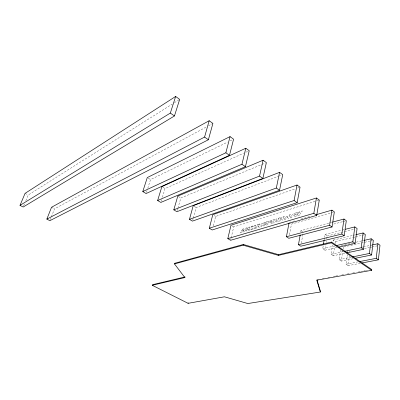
<?xml version="1.0" encoding="UTF-8"?>
<svg xmlns="http://www.w3.org/2000/svg" width="400" height="400" viewBox="0 0 400 400"><rect width="100%" height="100%" fill="white"/><g stroke="black" fill="none" stroke-linecap="round" stroke-linejoin="round"><path stroke-width="0.3" stroke-dasharray="2 1.5" d="M360.235 263.32L348.135 265.65L349.44 255.935M348.135 265.65L346.005 264.225L347.335 254.495M347.67 252.065L347.92 250.24M352.86 258.775L341.37 261.095L342.745 251.325M343.09 248.885L343.35 247.05M341.37 261.095L339.205 259.645L340.6 249.86M344.76 253.29L333.295 255.735L334.75 245.905M335.11 243.445L335.385 241.605L333.2 240.1L332.925 241.945M333.295 255.735L331.08 254.255L332.465 245.02M337.055 247.47L325.005 250.185L325.835 244.85M326.205 242.48L326.39 241.295M326.76 238.925L327.22 235.96L324.985 234.42L324.52 237.39M325.005 250.185L322.74 248.67L323.21 245.7M324.145 239.765L324.425 237.985M301.315 243.155L303.145 232.765M300.75 231.84L300.97 230.615L329.055 223.05M289.48 234.745L291.47 224.11L330.77 212.9M230.715 239.685L231.005 238.47M231.145 237.86L233.725 226.915L316.315 200.995M213.25 225.86L215.63 216.45L295.315 188.825M192.78 219.935L193.1 218.75M193.26 218.16L196.15 207.53L278.065 176.405M177.24 210.515L177.75 208.725M177.925 208.13L180.835 197.99L261.19 164.75M161.185 201.275L161.71 199.545M162.41 197.24L165.03 188.59L243.535 153.28M146.465 192.38L147.02 190.635M147.76 188.305L150.54 179.585L227.415 142.195M50.31 219.55L51.195 217.295M51.415 216.73L54.515 208.84L206.305 126.995M23.665 205.88L24.625 203.59M25.825 200.735L28.225 195.02L172.28 104.055M251.455 229.465L253.735 226.81L252.22 226.16M252.2 226.17L251.075 227.22L250.685 228.985L251.48 229.46M174.39 102.72L179.67 99.39M208.505 125.81L212.905 123.44M230.22 140.835L232.465 139.74M245.81 152.255L248.085 151.23M261.765 164.515L265.205 163.09M278.645 176.185L281.55 175.08M297.675 188.005L300.04 187.19M316.91 200.81L319.29 200.065M289.12 222.525L295.66 220.63M301.015 219.08L311.13 216.155M331.365 212.73L333.745 212.05M329.65 222.89L332.04 222.245M333.75 224.05L342.72 221.67M343.315 221.51L345.11 221.035M324.985 234.42L344.09 229.615M327.22 235.96L343.94 231.81M344.54 231.66L353.495 229.44M333.2 240.1L352.935 235.385M353.535 235.24L355.33 234.81M335.385 241.605L352.735 237.515M353.335 237.375L355.125 236.95M355.725 236.81L361.71 235.4M362.305 235.26L364.1 234.835M322.74 248.67L334.18 246.05M341.215 245.58L353.19 242.86M356.185 242.18L360.98 241.09M361.58 240.955L363.375 240.55M343.95 246.915L360.725 243.16M361.325 243.03L369.715 241.15M370.315 241.015L372.71 240.48M361.705 247.245L362.905 246.985M363.505 246.855L371.9 245.035M331.08 254.255L343.145 251.645M364.405 248.605L369.205 247.575M369.805 247.45L371.605 247.065M372.205 246.935L378.8 245.525M339.205 259.645L351.295 257.17M346.005 264.225L358.105 261.865M316.88 279.475L318.71 279.145M322.37 278.485L324.195 278.15M327.855 277.49L329.685 277.16M333.345 276.495L335.175 276.165M335.78 276.055L338.22 275.615M341.88 274.95L343.71 274.62M347.37 273.96L349.195 273.625M352.855 272.965L354.685 272.635M358.345 271.97L360.175 271.64M360.78 271.53L363.22 271.09M363.83 270.98L365.66 270.65M366.27 270.54L367.49 270.315M51.535 207.26L54.515 208.84M25.085 193.355L28.225 195.02M178.29 196.42L180.835 197.99M194.185 206.315L196.15 207.53M148.21 178.145L150.54 179.585M162.93 187.295L165.03 188.59M231.905 225.785L233.725 226.915M214.21 215.57L215.63 216.45M300.97 230.615L303.255 232.15M349.175 251.105L350.015 251.685M270.76 221.6L271 221.96L272.375 221.57L272.58 220.565L271.21 221.01L270.76 221.6M242.69 229.99L242.85 230.25L244.12 229.89L244.29 229.14L242.69 229.99M258.035 226.395C258.725 228.545 262.44 226.23 263.03 224.69A1.17 0.67 -56.5 0 0 263.1 224.17C262.425 222.555 260.09 223.51 259.09 224.36L258.66 224.15L258.325 225.71L259.82 224.38A4.69 2.685 -56.8 0 1 260.72 224.065C262.265 223.965 261.15 226.305 260.12 226.35C259.065 227.475 258.215 225.44 258.035 226.395M241.325 230.335L241.48 230.755L242.245 230.785L240.33 232.785L242.125 232.25L242.87 230.975L243.975 230.535L242.76 232.06L245.955 231.105L245.185 230.63L245.575 228.89L246.69 227.845L242.525 229.155L241.325 230.335M287.395 217.2C288.125 219.8 292.635 217.465 293.16 215.47A1.46 0.875 -54.3 0 0 293.145 214.93C291.49 213.06 288.03 215.155 287.395 217.2M291.38 215.655C288.925 221.39 288.405 212.6 291.38 215.655M281.45 218.99C282.14 221.57 286.59 219.26 287.095 217.3A1.44 0.855 -54.8 0 0 287.085 216.76C285.475 214.895 282.07 216.985 281.45 218.99M285.355 217.47C282.915 223.145 282.465 214.435 285.355 217.47M276.755 220.36L276.72 220.83A0.68 0.4 -55.5 0 0 276.98 221.105L278.515 220.75L278.94 218.605L277.435 219.215L276.755 220.36M280.405 218.34L280.04 220.185L280.955 220.665C279.42 220.52 276.155 223.27 275.015 221.21A1.355 0.795 -55.5 0 1 275.15 220.525L276.775 218.795L281.635 217.215L280.405 218.34M272.245 222.21L270.98 223.64L274.535 222.58L273.65 222.095L274.02 220.27L275.225 219.165L271.04 220.455L269.445 221.61A0.9 0.52 -55.9 0 0 269.185 222.36L270.05 222.805L272.245 222.21M268.21 222.03L267.835 223.845L268.7 224.32L263.17 225.97L263.51 224.34L264.42 224.975L266.375 224.39L266.53 223.64L264.6 224.65L264.915 223.135L266.665 222.975L266.82 222.24L264.87 222.83L263.65 224.04L263.955 222.59L269.4 220.935L268.21 222.03M257.185 225.37L256.805 227.145L257.62 227.625L246.29 231.01L246.645 229.425L247.48 230.05L249.31 229.5L249.47 228.775L247.65 229.735L247.98 228.26L249.615 228.125L249.775 227.41L247.945 227.965L246.78 229.13L247.095 227.72L255.13 225.28L254.305 226.145L255.62 226.645L255.82 225.735L255.27 225.235L258.34 224.3L257.185 225.37M255.455 227.425L254.52 228.55L253.83 228.085L254.545 227.145L255.455 227.425M297.525 213.645L296.475 215.365L297.07 215.855L294.045 216.755L294.885 215.895L294.22 214.155L293.355 213.65L295.835 212.895L295.135 213.655L295.575 214.785L296.625 213.205L295.985 212.845L299.125 211.89L298.3 212.81L298.745 213.95L299.785 212.36L299.205 211.87L302.335 210.915L299.71 214.45L300.27 214.9L297.215 215.81L297.955 214.975L297.525 213.645"/><path stroke-width="0.6" d="M362.05 262.97L378.39 259.825L380 245.265L377.895 243.73L372.5 244.905M378.39 259.825L376.255 258.32L377.895 243.73M152.255 285.29L188.095 303.325L224.435 296.795L247.81 303.54L320.33 292.02L316.77 280.175L371.67 270.305L371.76 269.545L331.565 242.05L278.595 254.67L243.3 244.475L174.665 263.29L174.49 263.925L184.855 277.56L152.255 285.29L152.42 284.715L185.02 276.95L184.855 277.56M355.28 258.285L371.6 254.99L373.31 240.345L371.16 238.78L363.975 240.41M371.6 254.99L369.425 253.455L371.16 238.78M346.57 252.905L363.47 249.3L365.3 234.555L363.1 232.955L355.925 234.67M363.47 249.3L361.245 247.725L363.1 232.955M338.865 247.06L355.13 243.395L357.08 228.55L354.83 226.91L345.28 229.315M355.13 243.395L352.85 241.78L354.83 226.91M300.205 234.9L298.46 244.7L300.78 246.21L344.19 235.69L346.305 220.715L343.99 219.025L332.64 222.085M344.19 235.69L341.84 234.025L343.99 219.025M371.67 270.305L331.45 242.835L331.565 242.05M320.33 292.02L320.435 291.34L317.06 280.07M289.005 223.115L286.425 236.73L288.815 238.29L332.035 226.985L334.34 211.88L331.95 210.135L316.485 214.605M332.035 226.985L329.605 225.265L331.95 210.135M323.49 243.92L324.05 240.36M316.73 215.37L319.29 200.065L316.425 197.98L230.995 225.215L227.805 238.62L230.575 240.295L316.73 215.37L313.82 213.31L227.805 238.62M313.82 213.31L316.425 197.98M297.16 202.67L300.04 187.19L297.035 185.005L212.785 214.685L209.32 228.235L212.21 229.975L297.16 202.67L294.105 200.52L209.32 228.235M294.105 200.52L297.035 185.005M174.49 263.925L243.14 245.195L278.455 255.395L278.595 254.67M279.535 190.3L282.715 174.64L279.575 172.355L193.205 205.71L189.47 219.32L192.46 221.115L279.535 190.3L276.335 188.045L189.47 219.32M276.335 188.045L279.575 172.355M262.875 178.44L266.355 162.615L263.08 160.23L177.785 196.105L173.795 209.85L176.895 211.705L262.875 178.44L259.54 176.09L173.795 209.85M259.54 176.09L263.08 160.23M243.14 245.195L243.3 244.475M245.43 166.695L249.225 150.72L245.815 148.24L161.875 186.645L157.63 200.505L160.84 202.425L245.43 166.695L241.95 164.25L157.63 200.505M241.95 164.25L245.815 148.24M229.485 155.325L233.59 139.195L230.045 136.62L147.28 177.57L142.78 191.555L146.095 193.54L229.485 155.325L225.87 152.78L142.78 191.555M225.87 152.78L230.045 136.62M188.095 303.325L188.24 302.77M208.38 139.755L212.905 123.44L209.175 120.725L51.535 207.26L46.845 219.115L49.87 220.675L208.38 139.755L204.575 137.075L46.845 219.115M204.575 137.075L209.175 120.725M174.445 115.98L179.67 99.39L175.645 96.46L25.085 193.355L20 205.38L23.185 207.02L174.445 115.98L170.335 113.08L20 205.38M170.335 113.08L175.645 96.46M286.425 236.73L329.605 225.265M298.46 244.7L341.84 234.025M278.455 255.395L331.45 242.835M335.99 245.64L352.85 241.78M344.35 251.38L361.245 247.725M352.5 256.92L369.425 253.455M359.92 261.51L376.255 258.32"/></g></svg>
